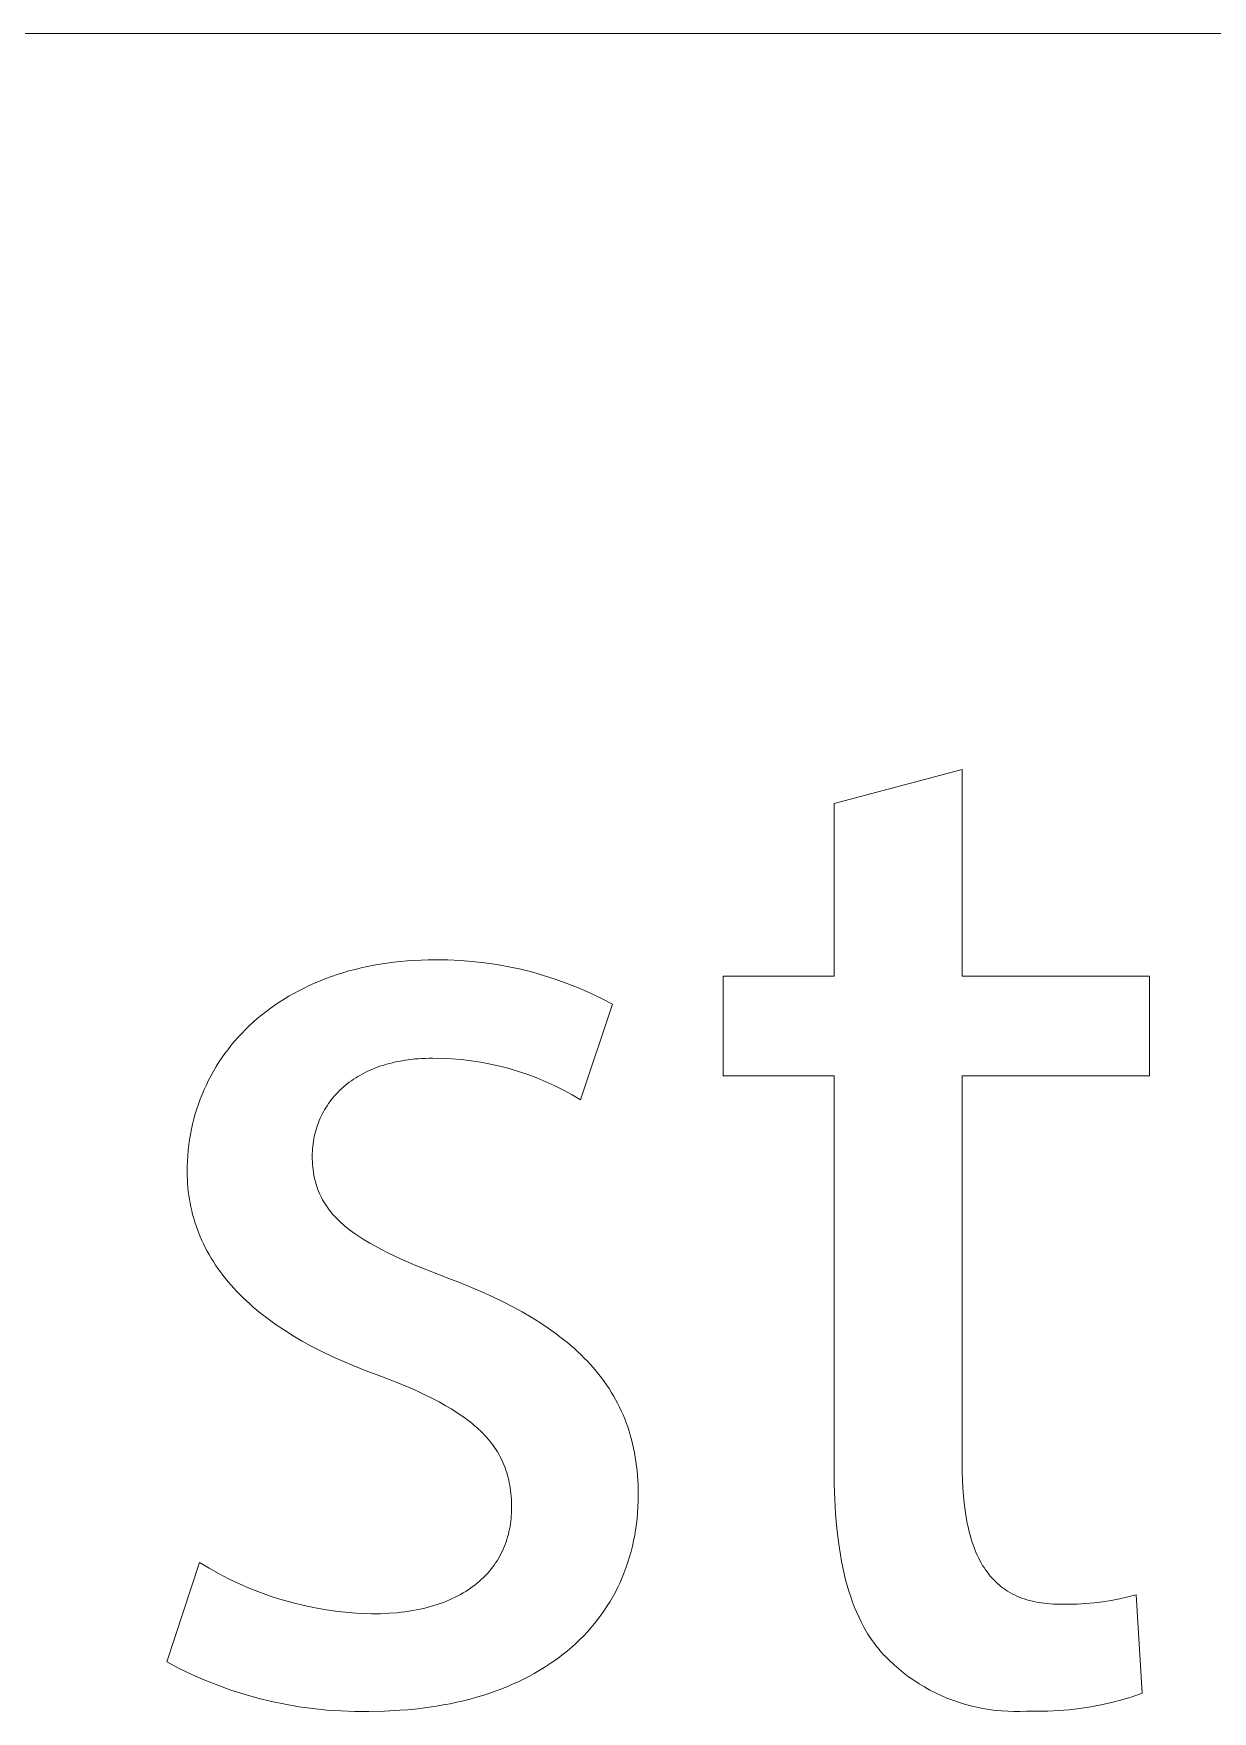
# Model space of a CAD drawing. Header units: millimetres. Extents: x -1576 to 3664, y -445 to 3215.
# Drawn here: x 2613.5 to 2655.1, y -358.2 to -299 of the extents above; entities that cross this region are included whole.
import ezdxf

# ---------------------------------------------------------------- set-up
doc = ezdxf.new("R2010")
doc.units = ezdxf.units.MM
doc.header["$MEASUREMENT"] = 0
doc.layers.add('Domyślny', color=7, linetype='Continuous', true_color=0x000000)

msp = doc.modelspace()

# ---------------------------------------------------------------- linework, layer by layer
at = {"layer": 'Domyślny', "color": 18, "lineweight": 15, "true_color": 0x000000}
for p, q in [((1684.04, -298.99), (3659.283, -298.99)), ((2641.781, -326.146), (2646.3, -324.942)), ((2646.3, -324.942), (2646.3, -332.236)), ((2641.781, -332.236), (2641.781, -326.146)), ((2625.098, -331.937), (2625.319, -331.889)), ((2625.319, -331.889), (2625.544, -331.844)), ((2625.544, -331.844), (2625.772, -331.804)), ((2625.772, -331.804), (2626.004, -331.769)), ((2626.004, -331.769), (2626.239, -331.738)), ((2626.239, -331.738), (2626.477, -331.712)), ((2626.477, -331.712), (2626.718, -331.69)), ((2626.718, -331.69), (2626.963, -331.673)), ((2626.963, -331.673), (2627.211, -331.661)), ((2627.211, -331.661), (2627.462, -331.653)), ((2627.462, -331.653), (2627.717, -331.651)), ((2627.717, -331.651), (2628.151, -331.655)), ((2628.151, -331.655), (2628.584, -331.674)), ((2628.584, -331.674), (2629.017, -331.708)), ((2629.017, -331.708), (2629.448, -331.756)), ((2629.448, -331.756), (2629.878, -331.819)), ((2629.878, -331.819), (2630.305, -331.896)), ((2630.305, -331.896), (2630.729, -331.987)), ((2623.265, -332.561), (2623.454, -332.476)), ((2623.454, -332.476), (2623.647, -332.394)), ((2623.647, -332.394), (2623.844, -332.317)), ((2623.844, -332.317), (2624.044, -332.244)), ((2624.044, -332.244), (2624.248, -332.174)), ((2624.248, -332.174), (2624.455, -332.109)), ((2624.455, -332.109), (2624.666, -332.047)), ((2624.666, -332.047), (2624.88, -331.99)), ((2624.88, -331.99), (2625.098, -331.937)), ((2630.729, -331.987), (2631.15, -332.093)), ((2631.15, -332.093), (2631.567, -332.213)), ((2631.567, -332.213), (2631.98, -332.347)), ((2631.98, -332.347), (2632.388, -332.495)), ((2632.388, -332.495), (2632.791, -332.657)), ((2637.872, -335.743), (2637.872, -332.236)), ((2637.872, -332.236), (2641.781, -332.236)), ((2646.3, -332.236), (2652.913, -332.236)), ((2652.913, -332.236), (2652.913, -335.743)), ((2622.208, -333.147), (2622.375, -333.04)), ((2622.375, -333.04), (2622.545, -332.937)), ((2622.545, -332.937), (2622.72, -332.838)), ((2622.72, -332.838), (2622.898, -332.742)), ((2622.898, -332.742), (2623.08, -332.649)), ((2623.08, -332.649), (2623.265, -332.561)), ((2632.791, -332.657), (2633.188, -332.832)), ((2633.188, -332.832), (2633.579, -333.02)), ((2633.579, -333.02), (2633.963, -333.221)), ((2621.432, -333.728), (2621.58, -333.606)), ((2621.58, -333.606), (2621.731, -333.486)), ((2621.731, -333.486), (2621.886, -333.37)), ((2621.886, -333.37), (2622.045, -333.257)), ((2622.045, -333.257), (2622.208, -333.147)), ((2633.963, -333.221), (2632.829, -336.589)), ((2620.756, -334.386), (2620.883, -334.249)), ((2620.883, -334.249), (2621.014, -334.114)), ((2621.014, -334.114), (2621.15, -333.983)), ((2621.15, -333.983), (2621.289, -333.854)), ((2621.289, -333.854), (2621.432, -333.728)), ((2620.289, -334.962), (2620.399, -334.814)), ((2620.399, -334.814), (2620.514, -334.669)), ((2620.514, -334.669), (2620.633, -334.526)), ((2620.633, -334.526), (2620.756, -334.386)), ((2619.889, -335.578), (2619.983, -335.42)), ((2619.983, -335.42), (2620.08, -335.265)), ((2620.08, -335.265), (2620.183, -335.112)), ((2620.183, -335.112), (2620.289, -334.962)), ((2625.6, -335.468), (2625.507, -335.506)), ((2625.696, -335.432), (2625.6, -335.468)), ((2625.794, -335.398), (2625.696, -335.432)), ((2625.893, -335.366), (2625.794, -335.398)), ((2625.995, -335.336), (2625.893, -335.366)), ((2626.098, -335.307), (2625.995, -335.336)), ((2626.203, -335.281), (2626.098, -335.307)), ((2626.311, -335.256), (2626.203, -335.281)), ((2626.42, -335.234), (2626.311, -335.256)), ((2626.531, -335.213), (2626.42, -335.234)), ((2626.643, -335.194), (2626.531, -335.213)), ((2626.758, -335.178), (2626.643, -335.194)), ((2626.874, -335.164), (2626.758, -335.178)), ((2626.993, -335.151), (2626.874, -335.164)), ((2627.113, -335.141), (2626.993, -335.151)), ((2627.235, -335.134), (2627.113, -335.141)), ((2627.359, -335.128), (2627.235, -335.134)), ((2627.485, -335.124), (2627.359, -335.128)), ((2627.612, -335.123), (2627.485, -335.124)), ((2627.955, -335.128), (2627.612, -335.123)), ((2628.298, -335.145), (2627.955, -335.128)), ((2628.64, -335.173), (2628.298, -335.145)), ((2628.98, -335.213), (2628.64, -335.173)), ((2629.319, -335.266), (2628.98, -335.213)), ((2629.656, -335.329), (2629.319, -335.266)), ((2629.991, -335.405), (2629.656, -335.329)), ((2630.323, -335.492), (2629.991, -335.405)), ((2619.558, -336.23), (2619.634, -336.064)), ((2619.634, -336.064), (2619.715, -335.899)), ((2619.715, -335.899), (2619.8, -335.737)), ((2619.8, -335.737), (2619.889, -335.578)), ((2624.603, -336.029), (2624.533, -336.086)), ((2624.676, -335.974), (2624.603, -336.029)), ((2624.75, -335.92), (2624.676, -335.974)), ((2624.826, -335.867), (2624.75, -335.92)), ((2624.904, -335.817), (2624.826, -335.867)), ((2624.984, -335.767), (2624.904, -335.817)), ((2625.067, -335.72), (2624.984, -335.767)), ((2625.151, -335.673), (2625.067, -335.72)), ((2625.237, -335.629), (2625.151, -335.673)), ((2625.325, -335.586), (2625.237, -335.629)), ((2625.415, -335.545), (2625.325, -335.586)), ((2625.507, -335.506), (2625.415, -335.545)), ((2630.652, -335.59), (2630.323, -335.492)), ((2630.977, -335.7), (2630.652, -335.59)), ((2631.298, -335.821), (2630.977, -335.7)), ((2631.614, -335.953), (2631.298, -335.821)), ((2631.926, -336.096), (2631.614, -335.953)), ((2641.781, -335.743), (2637.872, -335.743)), ((2641.781, -349.597), (2641.781, -335.743)), ((2652.913, -335.743), (2646.3, -335.743)), ((2646.3, -335.743), (2646.3, -349.44)), ((2619.356, -336.74), (2619.419, -336.568)), ((2619.419, -336.568), (2619.486, -336.398)), ((2619.486, -336.398), (2619.558, -336.23)), ((2623.991, -336.657), (2623.941, -336.726)), ((2624.043, -336.588), (2623.991, -336.657)), ((2624.097, -336.521), (2624.043, -336.588)), ((2624.154, -336.455), (2624.097, -336.521)), ((2624.212, -336.39), (2624.154, -336.455)), ((2624.272, -336.327), (2624.212, -336.39)), ((2624.334, -336.265), (2624.272, -336.327)), ((2624.398, -336.204), (2624.334, -336.265)), ((2624.465, -336.144), (2624.398, -336.204)), ((2624.533, -336.086), (2624.465, -336.144)), ((2632.233, -336.25), (2631.926, -336.096)), ((2632.534, -336.414), (2632.233, -336.25)), ((2632.829, -336.589), (2632.534, -336.414)), ((2619.195, -337.267), (2619.244, -337.089)), ((2619.244, -337.089), (2619.298, -336.914)), ((2619.298, -336.914), (2619.356, -336.74)), ((2623.649, -337.243), (2623.616, -337.321)), ((2623.685, -337.166), (2623.649, -337.243)), ((2623.722, -337.091), (2623.685, -337.166)), ((2623.762, -337.016), (2623.722, -337.091)), ((2623.804, -336.942), (2623.762, -337.016)), ((2623.847, -336.869), (2623.804, -336.942)), ((2623.893, -336.797), (2623.847, -336.869)), ((2623.941, -336.726), (2623.893, -336.797)), ((2619.043, -337.991), (2619.074, -337.808)), ((2619.074, -337.808), (2619.11, -337.626)), ((2619.11, -337.626), (2619.15, -337.445)), ((2619.15, -337.445), (2619.195, -337.267)), ((2623.46, -337.805), (2623.442, -337.889)), ((2623.481, -337.723), (2623.46, -337.805)), ((2623.504, -337.641), (2623.481, -337.723)), ((2623.529, -337.56), (2623.504, -337.641)), ((2623.556, -337.479), (2623.529, -337.56)), ((2623.585, -337.4), (2623.556, -337.479)), ((2623.616, -337.321), (2623.585, -337.4)), ((2618.979, -338.55), (2618.996, -338.362)), ((2618.996, -338.362), (2619.017, -338.176)), ((2619.017, -338.176), (2619.043, -337.991)), ((2623.376, -338.402), (2623.373, -338.49)), ((2623.382, -338.315), (2623.376, -338.402)), ((2623.39, -338.229), (2623.382, -338.315)), ((2623.399, -338.143), (2623.39, -338.229)), ((2623.411, -338.057), (2623.399, -338.143)), ((2623.426, -337.973), (2623.411, -338.057)), ((2623.442, -337.889), (2623.426, -337.973)), ((2618.957, -339.119), (2618.96, -338.928)), ((2618.96, -338.928), (2618.967, -338.738)), ((2618.967, -338.738), (2618.979, -338.55)), ((2623.373, -338.49), (2623.372, -338.578)), ((2623.372, -338.578), (2623.373, -338.676)), ((2623.373, -338.676), (2623.376, -338.773)), ((2623.376, -338.773), (2623.382, -338.868)), ((2623.382, -338.868), (2623.39, -338.961)), ((2623.39, -338.961), (2623.4, -339.052)), ((2618.959, -339.261), (2618.957, -339.119)), ((2618.964, -339.402), (2618.959, -339.261)), ((2618.972, -339.543), (2618.964, -339.402)), ((2618.983, -339.682), (2618.972, -339.543)), ((2623.4, -339.052), (2623.412, -339.142)), ((2623.412, -339.142), (2623.426, -339.231)), ((2623.426, -339.231), (2623.443, -339.318)), ((2623.443, -339.318), (2623.462, -339.404)), ((2623.462, -339.404), (2623.483, -339.488)), ((2623.483, -339.488), (2623.507, -339.571)), ((2623.507, -339.571), (2623.532, -339.652)), ((2618.997, -339.821), (2618.983, -339.682)), ((2619.015, -339.959), (2618.997, -339.821)), ((2619.035, -340.096), (2619.015, -339.959)), ((2619.059, -340.232), (2619.035, -340.096)), ((2623.532, -339.652), (2623.56, -339.732)), ((2623.56, -339.732), (2623.591, -339.811)), ((2623.591, -339.811), (2623.623, -339.889)), ((2623.623, -339.889), (2623.658, -339.966)), ((2623.658, -339.966), (2623.696, -340.041)), ((2623.696, -340.041), (2623.735, -340.115)), ((2623.735, -340.115), (2623.777, -340.188)), ((2623.777, -340.188), (2623.821, -340.26)), ((2619.086, -340.368), (2619.059, -340.232)), ((2619.117, -340.503), (2619.086, -340.368)), ((2619.15, -340.636), (2619.117, -340.503)), ((2619.187, -340.769), (2619.15, -340.636)), ((2619.227, -340.901), (2619.187, -340.769)), ((2623.821, -340.26), (2623.868, -340.331)), ((2623.868, -340.331), (2623.917, -340.401)), ((2623.917, -340.401), (2623.968, -340.47)), ((2623.968, -340.47), (2624.022, -340.538)), ((2624.022, -340.538), (2624.078, -340.606)), ((2624.078, -340.606), (2624.136, -340.672)), ((2624.136, -340.672), (2624.197, -340.737)), ((2624.197, -340.737), (2624.26, -340.802)), ((2624.26, -340.802), (2624.326, -340.866)), ((2619.27, -341.033), (2619.227, -340.901)), ((2619.317, -341.163), (2619.27, -341.033)), ((2619.366, -341.292), (2619.317, -341.163)), ((2619.419, -341.421), (2619.366, -341.292)), ((2624.326, -340.866), (2624.394, -340.929)), ((2624.394, -340.929), (2624.464, -340.992)), ((2624.464, -340.992), (2624.537, -341.054)), ((2624.537, -341.054), (2624.612, -341.115)), ((2624.612, -341.115), (2624.69, -341.176)), ((2624.69, -341.176), (2624.77, -341.236)), ((2624.77, -341.236), (2624.852, -341.295)), ((2624.852, -341.295), (2625.025, -341.413)), ((2619.476, -341.548), (2619.419, -341.421)), ((2619.535, -341.675), (2619.476, -341.548)), ((2619.598, -341.801), (2619.535, -341.675)), ((2619.664, -341.926), (2619.598, -341.801)), ((2619.733, -342.05), (2619.664, -341.926)), ((2625.025, -341.413), (2625.207, -341.529)), ((2625.207, -341.529), (2625.4, -341.644)), ((2625.4, -341.644), (2625.602, -341.757)), ((2625.602, -341.757), (2625.814, -341.87)), ((2625.814, -341.87), (2626.037, -341.981)), ((2626.037, -341.981), (2626.512, -342.205)), ((2619.805, -342.173), (2619.733, -342.05)), ((2619.881, -342.295), (2619.805, -342.173)), ((2619.96, -342.416), (2619.881, -342.295)), ((2620.043, -342.536), (2619.96, -342.416)), ((2620.128, -342.655), (2620.043, -342.536)), ((2626.512, -342.205), (2627.029, -342.429)), ((2627.029, -342.429), (2628.188, -342.888)), ((2620.217, -342.773), (2620.128, -342.655)), ((2620.31, -342.89), (2620.217, -342.773)), ((2620.405, -343.006), (2620.31, -342.89)), ((2620.504, -343.121), (2620.405, -343.006)), ((2620.606, -343.235), (2620.504, -343.121)), ((2628.188, -342.888), (2628.595, -343.047)), ((2628.595, -343.047), (2628.99, -343.208)), ((2620.712, -343.348), (2620.606, -343.235)), ((2620.821, -343.46), (2620.712, -343.348)), ((2620.933, -343.571), (2620.821, -343.46)), ((2621.048, -343.68), (2620.933, -343.571)), ((2621.167, -343.789), (2621.048, -343.68)), ((2628.99, -343.208), (2629.373, -343.374)), ((2629.373, -343.374), (2629.742, -343.543)), ((2629.742, -343.543), (2630.1, -343.716)), ((2630.1, -343.716), (2630.444, -343.892)), ((2621.29, -343.897), (2621.167, -343.789)), ((2621.415, -344.003), (2621.29, -343.897)), ((2621.544, -344.109), (2621.415, -344.003)), ((2621.812, -344.317), (2621.544, -344.109)), ((2622.093, -344.52), (2621.812, -344.317)), ((2630.444, -343.892), (2630.776, -344.073)), ((2630.776, -344.073), (2631.094, -344.259)), ((2631.094, -344.259), (2631.401, -344.449)), ((2622.388, -344.718), (2622.093, -344.52)), ((2622.697, -344.912), (2622.388, -344.718)), ((2623.019, -345.102), (2622.697, -344.912)), ((2631.401, -344.449), (2631.694, -344.644)), ((2631.694, -344.644), (2631.975, -344.844)), ((2631.975, -344.844), (2632.11, -344.945)), ((2632.11, -344.945), (2632.242, -345.049)), ((2623.355, -345.286), (2623.019, -345.102)), ((2623.704, -345.466), (2623.355, -345.286)), ((2624.067, -345.641), (2623.704, -345.466)), ((2632.242, -345.049), (2632.371, -345.153)), ((2632.371, -345.153), (2632.497, -345.259)), ((2632.497, -345.259), (2632.62, -345.366)), ((2632.62, -345.366), (2632.739, -345.475)), ((2632.739, -345.475), (2632.856, -345.585)), ((2624.444, -345.811), (2624.067, -345.641)), ((2624.835, -345.976), (2624.444, -345.811)), ((2625.239, -346.136), (2624.835, -345.976)), ((2625.658, -346.291), (2625.239, -346.136)), ((2632.856, -345.585), (2632.969, -345.696)), ((2632.969, -345.696), (2633.078, -345.81)), ((2633.078, -345.81), (2633.185, -345.924)), ((2633.185, -345.924), (2633.288, -346.04)), ((2633.288, -346.04), (2633.388, -346.158)), ((2626.275, -346.526), (2625.658, -346.291)), ((2626.844, -346.762), (2626.275, -346.526)), ((2633.388, -346.158), (2633.485, -346.277)), ((2633.485, -346.277), (2633.578, -346.398)), ((2633.578, -346.398), (2633.669, -346.52)), ((2633.669, -346.52), (2633.756, -346.645)), ((2633.756, -346.645), (2633.84, -346.77)), ((2627.11, -346.881), (2626.844, -346.762)), ((2627.366, -347), (2627.11, -346.881)), ((2627.61, -347.121), (2627.366, -347)), ((2627.842, -347.242), (2627.61, -347.121)), ((2628.064, -347.365), (2627.842, -347.242)), ((2633.84, -346.77), (2633.92, -346.898)), ((2633.92, -346.898), (2633.998, -347.027)), ((2633.998, -347.027), (2634.072, -347.158)), ((2634.072, -347.158), (2634.142, -347.291)), ((2634.142, -347.291), (2634.21, -347.425)), ((2628.274, -347.489), (2628.064, -347.365)), ((2628.474, -347.615), (2628.274, -347.489)), ((2628.662, -347.743), (2628.474, -347.615)), ((2628.753, -347.807), (2628.662, -347.743)), ((2628.841, -347.872), (2628.753, -347.807)), ((2628.926, -347.938), (2628.841, -347.872)), ((2634.21, -347.425), (2634.274, -347.562)), ((2634.274, -347.562), (2634.335, -347.7)), ((2634.335, -347.7), (2634.393, -347.84)), ((2634.393, -347.84), (2634.447, -347.982)), ((2629.008, -348.004), (2628.926, -347.938)), ((2629.088, -348.071), (2629.008, -348.004)), ((2629.166, -348.138), (2629.088, -348.071)), ((2629.241, -348.207), (2629.166, -348.138)), ((2629.313, -348.275), (2629.241, -348.207)), ((2629.383, -348.345), (2629.313, -348.275)), ((2629.451, -348.415), (2629.383, -348.345)), ((2629.516, -348.486), (2629.451, -348.415)), ((2629.578, -348.558), (2629.516, -348.486)), ((2634.447, -347.982), (2634.499, -348.126)), ((2634.499, -348.126), (2634.546, -348.272)), ((2634.546, -348.272), (2634.591, -348.42)), ((2634.591, -348.42), (2634.632, -348.569)), ((2629.638, -348.63), (2629.578, -348.558)), ((2629.696, -348.703), (2629.638, -348.63)), ((2629.751, -348.777), (2629.696, -348.703)), ((2629.804, -348.852), (2629.751, -348.777)), ((2629.854, -348.928), (2629.804, -348.852)), ((2629.903, -349.005), (2629.854, -348.928)), ((2629.948, -349.082), (2629.903, -349.005)), ((2629.992, -349.161), (2629.948, -349.082)), ((2634.632, -348.569), (2634.67, -348.721)), ((2634.67, -348.721), (2634.705, -348.875)), ((2634.705, -348.875), (2634.737, -349.031)), ((2634.737, -349.031), (2634.765, -349.189)), ((2630.033, -349.241), (2629.992, -349.161)), ((2630.072, -349.321), (2630.033, -349.241)), ((2630.109, -349.403), (2630.072, -349.321)), ((2630.143, -349.485), (2630.109, -349.403)), ((2630.175, -349.569), (2630.143, -349.485)), ((2630.205, -349.654), (2630.175, -349.569)), ((2630.233, -349.74), (2630.205, -349.654)), ((2634.765, -349.189), (2634.79, -349.349)), ((2634.79, -349.349), (2634.811, -349.511)), ((2634.811, -349.511), (2634.829, -349.676)), ((2634.829, -349.676), (2634.844, -349.842)), ((2641.786, -350.148), (2641.781, -349.597)), ((2646.3, -349.44), (2646.302, -349.731)), ((2630.259, -349.827), (2630.233, -349.74)), ((2630.282, -349.915), (2630.259, -349.827)), ((2630.304, -350.004), (2630.282, -349.915)), ((2630.323, -350.094), (2630.304, -350.004)), ((2630.34, -350.186), (2630.323, -350.094)), ((2630.355, -350.279), (2630.34, -350.186)), ((2634.844, -349.842), (2634.856, -350.011)), ((2634.856, -350.011), (2634.864, -350.182)), ((2634.864, -350.182), (2634.869, -350.355)), ((2641.804, -350.682), (2641.786, -350.148)), ((2646.302, -349.731), (2646.311, -350.013)), ((2646.311, -350.013), (2646.324, -350.288)), ((2630.368, -350.373), (2630.355, -350.279)), ((2630.379, -350.469), (2630.368, -350.373)), ((2630.388, -350.566), (2630.379, -350.469)), ((2630.395, -350.664), (2630.388, -350.566)), ((2630.4, -350.764), (2630.395, -350.664)), ((2630.403, -350.864), (2630.4, -350.764)), ((2630.404, -350.967), (2630.403, -350.864)), ((2634.868, -350.739), (2634.861, -350.945)), ((2634.871, -350.531), (2634.868, -350.739)), ((2634.869, -350.355), (2634.871, -350.531)), ((2641.834, -351.199), (2641.804, -350.682)), ((2646.324, -350.288), (2646.344, -350.554)), ((2646.344, -350.554), (2646.369, -350.812)), ((2646.369, -350.812), (2646.4, -351.062)), ((2630.362, -351.543), (2630.375, -351.449)), ((2630.375, -351.449), (2630.385, -351.354)), ((2630.385, -351.354), (2630.393, -351.258)), ((2630.393, -351.258), (2630.399, -351.162)), ((2630.399, -351.162), (2630.403, -351.065)), ((2630.403, -351.065), (2630.404, -350.967)), ((2634.83, -351.352), (2634.807, -351.553)), ((2634.848, -351.15), (2634.83, -351.352)), ((2634.861, -350.945), (2634.848, -351.15)), ((2641.877, -351.698), (2641.834, -351.199)), ((2646.4, -351.062), (2646.438, -351.304)), ((2646.438, -351.304), (2646.481, -351.537)), ((2630.237, -352.091), (2630.264, -352.002)), ((2630.264, -352.002), (2630.288, -351.912)), ((2630.288, -351.912), (2630.31, -351.821)), ((2630.31, -351.821), (2630.33, -351.729)), ((2630.33, -351.729), (2630.347, -351.637)), ((2630.347, -351.637), (2630.362, -351.543)), ((2634.747, -351.947), (2634.709, -352.141)), ((2634.78, -351.751), (2634.747, -351.947)), ((2634.807, -351.553), (2634.78, -351.751)), ((2641.934, -352.179), (2641.877, -351.698)), ((2646.481, -351.537), (2646.506, -351.65)), ((2646.506, -351.65), (2646.531, -351.761)), ((2646.531, -351.761), (2646.559, -351.87)), ((2646.559, -351.87), (2646.588, -351.977)), ((2646.588, -351.977), (2646.619, -352.082)), ((2629.983, -352.684), (2630.026, -352.603)), ((2630.026, -352.603), (2630.067, -352.52)), ((2630.067, -352.52), (2630.106, -352.436)), ((2630.106, -352.436), (2630.142, -352.351)), ((2630.142, -352.351), (2630.176, -352.266)), ((2630.176, -352.266), (2630.208, -352.179)), ((2630.208, -352.179), (2630.237, -352.091)), ((2634.619, -352.522), (2634.566, -352.708)), ((2634.666, -352.332), (2634.619, -352.522)), ((2634.709, -352.141), (2634.666, -352.332)), ((2641.967, -352.413), (2641.934, -352.179)), ((2642.004, -352.642), (2641.967, -352.413)), ((2642.045, -352.866), (2642.004, -352.642)), ((2646.619, -352.082), (2646.651, -352.184)), ((2646.651, -352.184), (2646.685, -352.285)), ((2646.685, -352.285), (2646.721, -352.383)), ((2646.721, -352.383), (2646.759, -352.479)), ((2646.759, -352.479), (2646.798, -352.572)), ((2646.798, -352.572), (2646.839, -352.664)), ((2618.242, -356.411), (2619.394, -352.904)), ((2619.394, -352.904), (2619.737, -353.111)), ((2619.737, -353.111), (2620.087, -353.306)), ((2629.548, -353.292), (2629.611, -353.221)), ((2629.611, -353.221), (2629.671, -353.148)), ((2629.671, -353.148), (2629.729, -353.074)), ((2629.729, -353.074), (2629.785, -352.999)), ((2629.785, -352.999), (2629.838, -352.922)), ((2629.838, -352.922), (2629.889, -352.844)), ((2629.889, -352.844), (2629.937, -352.765)), ((2629.937, -352.765), (2629.983, -352.684)), ((2634.447, -353.075), (2634.38, -353.255)), ((2634.509, -352.893), (2634.447, -353.075)), ((2634.566, -352.708), (2634.509, -352.893)), ((2642.089, -353.086), (2642.045, -352.866)), ((2642.137, -353.302), (2642.089, -353.086)), ((2646.839, -352.664), (2646.882, -352.753)), ((2646.882, -352.753), (2646.927, -352.84)), ((2646.927, -352.84), (2646.973, -352.924)), ((2646.973, -352.924), (2647.022, -353.007)), ((2647.022, -353.007), (2647.072, -353.087)), ((2647.072, -353.087), (2647.124, -353.165)), ((2647.124, -353.165), (2647.178, -353.24)), ((2620.087, -353.306), (2620.443, -353.49)), ((2620.443, -353.49), (2620.806, -353.661)), ((2620.806, -353.661), (2621.174, -353.821)), ((2621.174, -353.821), (2621.547, -353.967)), ((2628.873, -353.869), (2628.958, -353.811)), ((2628.958, -353.811), (2629.04, -353.751)), ((2629.04, -353.751), (2629.12, -353.69)), ((2629.12, -353.69), (2629.198, -353.628)), ((2629.198, -353.628), (2629.273, -353.564)), ((2629.273, -353.564), (2629.345, -353.498)), ((2629.345, -353.498), (2629.415, -353.431)), ((2629.415, -353.431), (2629.483, -353.362)), ((2629.483, -353.362), (2629.548, -353.292)), ((2634.15, -353.779), (2634.064, -353.948)), ((2634.231, -353.607), (2634.15, -353.779)), ((2634.308, -353.432), (2634.231, -353.607)), ((2634.38, -353.255), (2634.308, -353.432)), ((2642.188, -353.512), (2642.137, -353.302)), ((2642.244, -353.718), (2642.188, -353.512)), ((2642.303, -353.919), (2642.244, -353.718)), ((2647.178, -353.24), (2647.234, -353.313)), ((2647.234, -353.313), (2647.291, -353.384)), ((2647.291, -353.384), (2647.351, -353.453)), ((2647.351, -353.453), (2647.413, -353.519)), ((2647.413, -353.519), (2647.476, -353.582)), ((2647.476, -353.582), (2647.542, -353.644)), ((2647.542, -353.644), (2647.61, -353.703)), ((2647.61, -353.703), (2647.644, -353.731)), ((2647.644, -353.731), (2647.679, -353.759)), ((2647.679, -353.759), (2647.715, -353.787)), ((2647.715, -353.787), (2647.751, -353.814)), ((2647.751, -353.814), (2647.787, -353.84)), ((2621.547, -353.967), (2621.925, -354.101)), ((2621.925, -354.101), (2622.307, -354.223)), ((2622.307, -354.223), (2622.693, -354.331)), ((2622.693, -354.331), (2623.082, -354.426)), ((2627.658, -354.427), (2627.773, -354.39)), ((2627.773, -354.39), (2627.886, -354.352)), ((2627.886, -354.352), (2627.996, -354.312)), ((2627.996, -354.312), (2628.103, -354.27)), ((2628.103, -354.27), (2628.208, -354.226)), ((2628.208, -354.226), (2628.311, -354.18)), ((2628.311, -354.18), (2628.411, -354.133)), ((2628.411, -354.133), (2628.508, -354.083)), ((2628.508, -354.083), (2628.603, -354.032)), ((2628.603, -354.032), (2628.696, -353.979)), ((2628.696, -353.979), (2628.785, -353.925)), ((2628.785, -353.925), (2628.873, -353.869)), ((2633.878, -354.278), (2633.777, -354.44)), ((2633.973, -354.115), (2633.878, -354.278)), ((2634.064, -353.948), (2633.973, -354.115)), ((2642.367, -354.115), (2642.303, -353.919)), ((2642.434, -354.306), (2642.367, -354.115)), ((2642.505, -354.493), (2642.434, -354.306)), ((2647.787, -353.84), (2647.824, -353.865)), ((2647.824, -353.865), (2647.862, -353.89)), ((2647.862, -353.89), (2647.9, -353.915)), ((2647.9, -353.915), (2647.978, -353.962)), ((2647.978, -353.962), (2648.058, -354.006)), ((2648.058, -354.006), (2648.14, -354.048)), ((2648.14, -354.048), (2648.224, -354.088)), ((2648.224, -354.088), (2648.311, -354.125)), ((2648.311, -354.125), (2648.399, -354.159)), ((2648.399, -354.159), (2648.49, -354.192)), ((2648.49, -354.192), (2648.583, -354.221)), ((2648.583, -354.221), (2648.678, -354.248)), ((2648.678, -354.248), (2648.775, -354.273)), ((2648.775, -354.273), (2648.875, -354.295)), ((2648.875, -354.295), (2648.977, -354.314)), ((2648.977, -354.314), (2649.081, -354.331)), ((2649.081, -354.331), (2649.187, -354.345)), ((2649.187, -354.345), (2649.296, -354.357)), ((2649.296, -354.357), (2649.407, -354.366)), ((2649.407, -354.366), (2649.521, -354.373)), ((2649.521, -354.373), (2649.636, -354.377)), ((2649.636, -354.377), (2649.755, -354.378)), ((2649.755, -354.378), (2650.056, -354.38)), ((2650.056, -354.38), (2650.358, -354.371)), ((2650.358, -354.371), (2650.66, -354.354)), ((2650.66, -354.354), (2650.96, -354.326)), ((2650.96, -354.326), (2651.26, -354.289)), ((2651.26, -354.289), (2651.558, -354.243)), ((2651.558, -354.243), (2651.855, -354.187)), ((2651.855, -354.187), (2652.149, -354.121)), ((2652.149, -354.121), (2652.442, -354.047)), ((2652.442, -354.047), (2652.651, -357.519)), ((2623.082, -354.426), (2623.475, -354.508)), ((2623.475, -354.508), (2623.87, -354.577)), ((2623.87, -354.577), (2624.267, -354.633)), ((2624.267, -354.633), (2624.665, -354.675)), ((2624.665, -354.675), (2625.065, -354.703)), ((2625.065, -354.703), (2625.466, -354.718)), ((2625.466, -354.718), (2625.776, -354.714)), ((2625.776, -354.714), (2626.076, -354.699)), ((2626.076, -354.699), (2626.366, -354.676)), ((2626.366, -354.676), (2626.507, -354.66)), ((2626.507, -354.66), (2626.645, -354.643)), ((2626.645, -354.643), (2626.781, -354.623)), ((2626.781, -354.623), (2626.914, -354.602)), ((2626.914, -354.602), (2627.044, -354.578)), ((2627.044, -354.578), (2627.172, -354.552)), ((2627.172, -354.552), (2627.297, -354.523)), ((2627.297, -354.523), (2627.42, -354.493)), ((2627.42, -354.493), (2627.54, -354.461)), ((2627.54, -354.461), (2627.658, -354.427)), ((2633.449, -354.906), (2633.33, -355.056)), ((2633.563, -354.754), (2633.449, -354.906)), ((2633.673, -354.598), (2633.563, -354.754)), ((2633.777, -354.44), (2633.673, -354.598)), ((2642.581, -354.674), (2642.505, -354.493)), ((2642.661, -354.851), (2642.581, -354.674)), ((2642.745, -355.022), (2642.661, -354.851)), ((2632.947, -355.487), (2632.81, -355.625)), ((2633.08, -355.346), (2632.947, -355.487)), ((2633.207, -355.203), (2633.08, -355.346)), ((2633.33, -355.056), (2633.207, -355.203)), ((2642.833, -355.189), (2642.745, -355.022)), ((2642.926, -355.35), (2642.833, -355.189)), ((2642.974, -355.429), (2642.926, -355.35)), ((2643.023, -355.507), (2642.974, -355.429)), ((2643.073, -355.583), (2643.023, -355.507)), ((2643.125, -355.658), (2643.073, -355.583)), ((2632.219, -356.143), (2632.06, -356.264)), ((2632.373, -356.018), (2632.219, -356.143)), ((2632.524, -355.89), (2632.373, -356.018)), ((2632.669, -355.759), (2632.524, -355.89)), ((2632.81, -355.625), (2632.669, -355.759)), ((2643.177, -355.731), (2643.125, -355.658)), ((2643.231, -355.804), (2643.177, -355.731)), ((2643.286, -355.875), (2643.231, -355.804)), ((2643.342, -355.944), (2643.286, -355.875)), ((2643.399, -356.013), (2643.342, -355.944)), ((2643.457, -356.08), (2643.399, -356.013)), ((2643.517, -356.146), (2643.457, -356.08)), ((2643.578, -356.21), (2643.517, -356.146)), ((2618.68, -356.641), (2618.242, -356.411)), ((2619.125, -356.855), (2618.68, -356.641)), ((2631.381, -356.716), (2631.2, -356.82)), ((2631.557, -356.608), (2631.381, -356.716)), ((2631.729, -356.497), (2631.557, -356.608)), ((2631.897, -356.382), (2631.729, -356.497)), ((2632.06, -356.264), (2631.897, -356.382)), ((2643.734, -356.366), (2643.578, -356.21)), ((2643.896, -356.517), (2643.734, -356.366)), ((2644.062, -356.662), (2643.896, -356.517)), ((2644.234, -356.801), (2644.062, -356.662)), ((2619.577, -357.054), (2619.125, -356.855)), ((2620.036, -357.237), (2619.577, -357.054)), ((2620.501, -357.404), (2620.036, -357.237)), ((2630.029, -357.369), (2629.819, -357.447)), ((2630.234, -357.287), (2630.029, -357.369)), ((2630.436, -357.201), (2630.234, -357.287)), ((2630.633, -357.111), (2630.436, -357.201)), ((2630.826, -357.018), (2630.633, -357.111)), ((2631.016, -356.921), (2630.826, -357.018)), ((2631.2, -356.82), (2631.016, -356.921)), ((2644.41, -356.934), (2644.234, -356.801)), ((2644.591, -357.061), (2644.41, -356.934)), ((2644.776, -357.181), (2644.591, -357.061)), ((2644.965, -357.296), (2644.776, -357.181)), ((2645.158, -357.403), (2644.965, -357.296)), ((2620.972, -357.555), (2620.501, -357.404)), ((2621.448, -357.689), (2620.972, -357.555)), ((2621.928, -357.807), (2621.448, -357.689)), ((2622.412, -357.908), (2621.928, -357.807)), ((2622.899, -357.992), (2622.412, -357.908)), ((2627.994, -357.931), (2627.748, -357.974)), ((2628.236, -357.885), (2627.994, -357.931)), ((2628.474, -357.835), (2628.236, -357.885)), ((2628.708, -357.78), (2628.474, -357.835)), ((2628.938, -357.722), (2628.708, -357.78)), ((2629.165, -357.659), (2628.938, -357.722)), ((2629.387, -357.592), (2629.165, -357.659)), ((2629.605, -357.522), (2629.387, -357.592)), ((2629.819, -357.447), (2629.605, -357.522)), ((2645.355, -357.504), (2645.158, -357.403)), ((2645.555, -357.598), (2645.355, -357.504)), ((2645.758, -357.685), (2645.555, -357.598)), ((2645.964, -357.765), (2645.758, -357.685)), ((2646.173, -357.837), (2645.964, -357.765)), ((2646.383, -357.903), (2646.173, -357.837)), ((2646.597, -357.961), (2646.383, -357.903)), ((2646.812, -358.012), (2646.597, -357.961)), ((2651.197, -357.925), (2650.826, -357.995)), ((2651.565, -357.842), (2651.197, -357.925)), ((2651.931, -357.747), (2651.565, -357.842)), ((2652.293, -357.639), (2651.931, -357.747)), ((2652.651, -357.519), (2652.293, -357.639)), ((2623.388, -358.059), (2622.899, -357.992)), ((2623.88, -358.109), (2623.388, -358.059)), ((2624.373, -358.142), (2623.88, -358.109)), ((2624.867, -358.157), (2624.373, -358.142)), ((2625.361, -358.156), (2624.867, -358.157)), ((2625.918, -358.147), (2625.361, -358.156)), ((2626.46, -358.119), (2625.918, -358.147)), ((2626.725, -358.099), (2626.46, -358.119)), ((2626.987, -358.074), (2626.725, -358.099)), ((2627.244, -358.045), (2626.987, -358.074)), ((2627.498, -358.011), (2627.244, -358.045)), ((2627.748, -357.974), (2627.498, -358.011)), ((2647.028, -358.055), (2646.812, -358.012)), ((2647.246, -358.091), (2647.028, -358.055)), ((2647.465, -358.12), (2647.246, -358.091)), ((2647.685, -358.14), (2647.465, -358.12)), ((2647.906, -358.153), (2647.685, -358.14)), ((2648.127, -358.159), (2647.906, -358.153)), ((2648.347, -358.157), (2648.127, -358.159)), ((2648.568, -358.147), (2648.347, -358.157)), ((2648.946, -358.154), (2648.568, -358.147)), ((2649.324, -358.148), (2648.946, -358.154)), ((2649.701, -358.129), (2649.324, -358.148)), ((2650.077, -358.097), (2649.701, -358.129)), ((2650.452, -358.053), (2650.077, -358.097)), ((2650.826, -357.995), (2650.452, -358.053))]:
    msp.add_line(p, q, dxfattribs=at)

doc.saveas('drawing.dxf')
